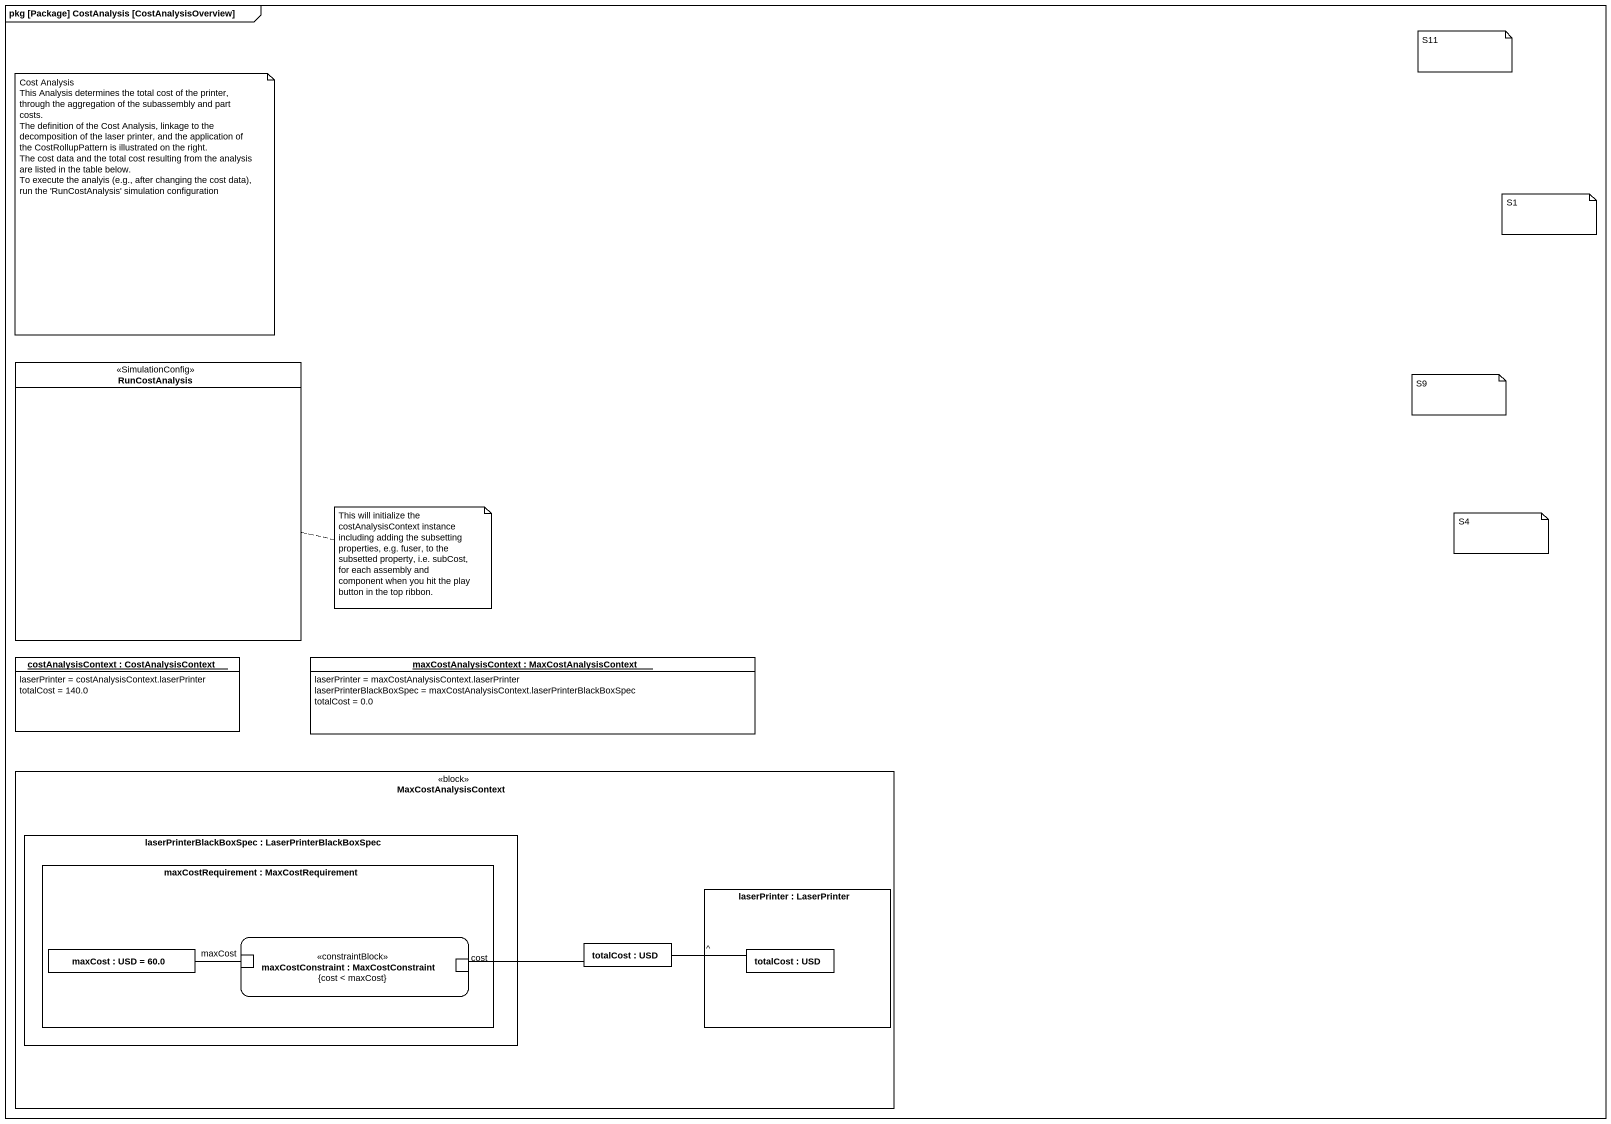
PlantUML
@startuml
mainframe pkg [Package] CostAnalysis [CostAnalysisOverview]
allowmixing
hide circle
hide empty members
class RunCostAnalysis <<SimulationConfig>>
object "costAnalysisContext : CostAnalysisContext" as costAnalysisContext {
  laserPrinter = costAnalysisContext.laserPrinter
  totalCost = 140.0
}
object "maxCostAnalysisContext : MaxCostAnalysisContext" as maxCostAnalysisContext {
  laserPrinter = maxCostAnalysisContext.laserPrinter
  laserPrinterBlackBoxSpec = maxCostAnalysisContext.laserPrinterBlackBoxSpec
  totalCost = 0.0
}
rectangle MaxCostAnalysisContext <<block>> {
  rectangle "laserPrinterBlackBoxSpec : LaserPrinterBlackBoxSpec" as laserPrinterBlackBoxSpec {
    rectangle "maxCostRequirement : MaxCostRequirement" as maxCostRequirement {
      rectangle "maxCost : USD = 60.0" as maxCost
      rectangle "maxCostConstraint : MaxCostConstraint\n{cost < maxCost}" as maxCostConstraint <<constraintBlock>> {
        port "maxCost" as maxCost_2
        port cost
      }
    }
  }
  rectangle "laserPrinter : LaserPrinter" as laserPrinter {
    rectangle "totalCost : USD" as totalCost_2
  }
  rectangle "totalCost : USD" as totalCost
}
maxCost -right- maxCost_2
cost -right- totalCost
totalCost -right- totalCost_2 : ^
note as N1
  S11
end note
note as N2
  Cost Analysis
  This Analysis determines the total cost of the printer, through the aggregation of the subassembly and part costs.
  The definition of the Cost Analysis, linkage to the decomposition of the laser printer, and the application of the CostRollupPattern is illustrated on the right.
  The cost data and the total cost resulting from the analysis are listed in the table below.
  To execute the analyis (e.g., after changing the cost data), run the 'RunCostAnalysis' simulation configuration
end note
note as N3
  S1
end note
note as N4
  S9
end note
note right of RunCostAnalysis : This will initialize the costAnalysisContext instance including adding the subsetting properties, e.g. fuser, to the subsetted property, i.e. subCost, for each assembly and component when you hit the play button in the top ribbon.
note as N6
  S4
end note
@enduml
